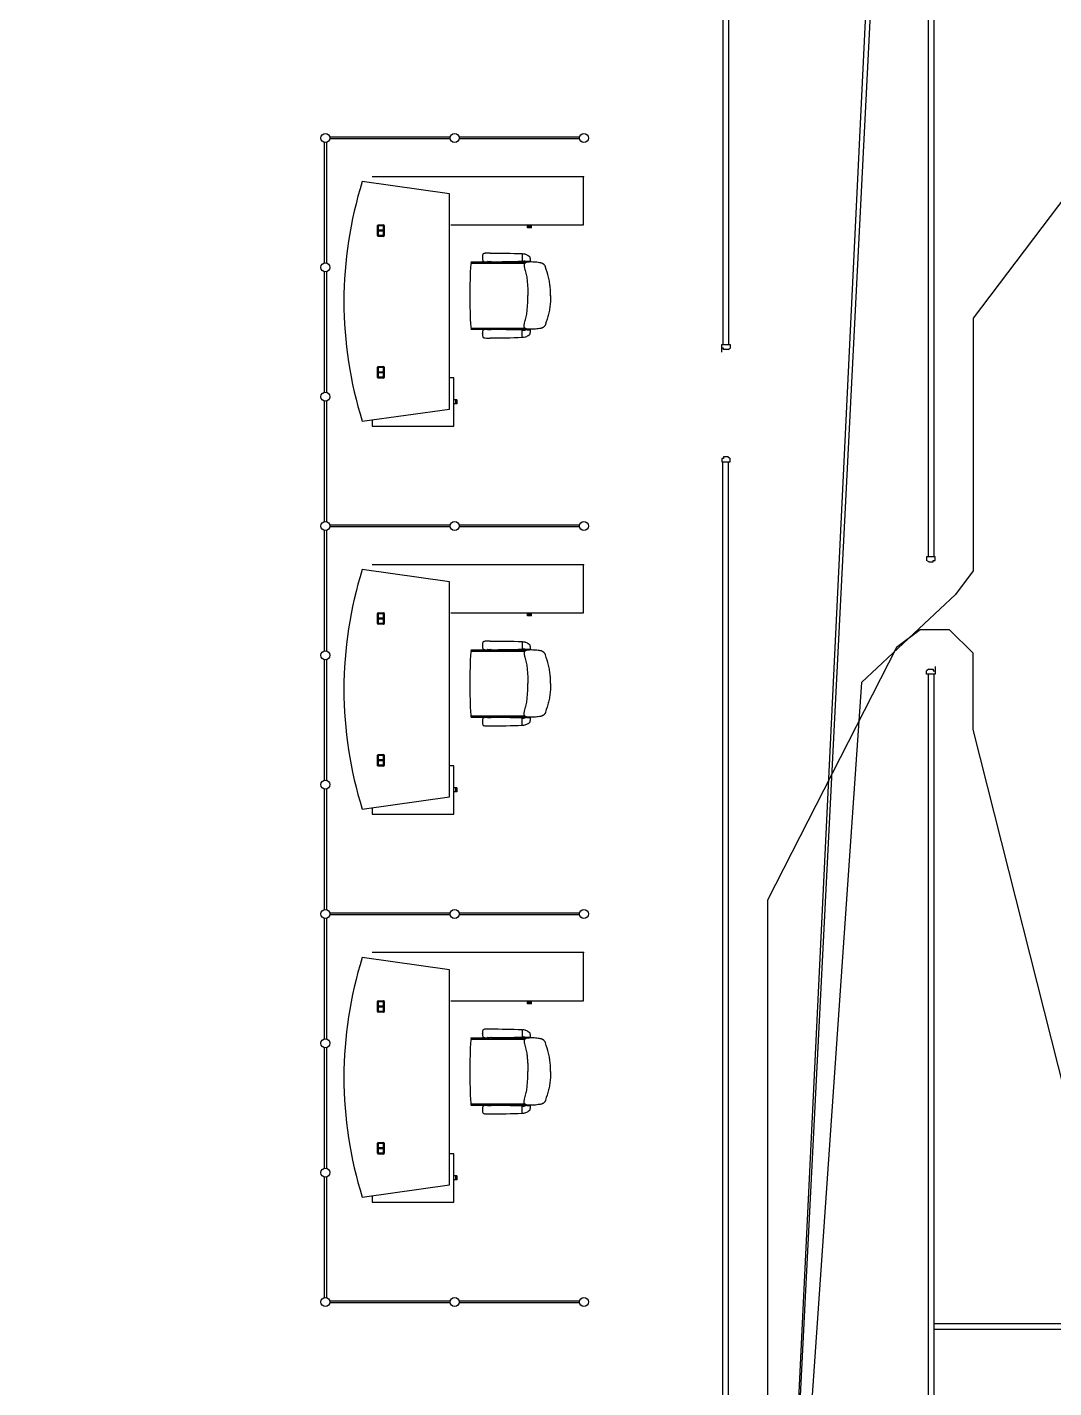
# Model space of a CAD drawing. Header units: millimetres. Extents: x 391350 to 515311, y -283575 to -199845.
# Drawn here: x 490264 to 499002, y -271998 to -260425 of the extents above; entities that cross this region are included whole.
import ezdxf

# ---------------------------------------------------------------- set-up
doc = ezdxf.new("R2010")
doc.units = ezdxf.units.MM
doc.layers.add('Evac_Path_Fail', color=1, linetype='Continuous')

msp = doc.modelspace()

# ---------------------------------------------------------------- linework, layer by layer
at = {"color": 0}
for p, q in [((496234, -250551), (496234, -263123)), ((497934, -264929), (497934, -257998)), ((497984, -264929), (497984, -257998)), ((496184, -259823), (496184, -263123)), ((492793, -262430), (492793, -261405)), ((492810, -261405), (492810, -262430)), ((492839, -261359), (493864, -261359)), ((493864, -261376), (492839, -261376)), ((493939, -261359), (494964, -261359)), ((494964, -261376), (493939, -261376)), ((493859, -261843), (493116, -261738)), ((494999, -261697), (493199, -261697)), ((494999, -262107), (494999, -261697)), ((493859, -263673), (493859, -261843)), ((493245, -262198), (493245, -262112)), ((493251, -262106), (493297, -262106)), ((493251, -262114), (493251, -262196)), ((493252, -262114), (493252, -262154)), ((493253, -262112), (493295, -262112)), ((493295, -262112), (493253, -262112)), ((493297, -262196), (493297, -262114)), ((493297, -262114), (493297, -262154)), ((493303, -262112), (493303, -262198)), ((493869, -262107), (494999, -262107)), ((494523, -262120), (494523, -262107)), ((494557, -262120), (494523, -262120)), ((494523, -262132), (494523, -262120)), ((494556, -262132), (494556, -262120)), ((494557, -262120), (494557, -262107)), ((493297, -262204), (493251, -262204)), ((493297, -262152), (493252, -262152)), ((493297, -262154), (493252, -262154)), ((493252, -262155), (493297, -262155)), ((493252, -262196), (493252, -262155)), ((493252, -262157), (493297, -262157)), ((493295, -262197), (493253, -262197)), ((493253, -262198), (493295, -262198)), ((493297, -262155), (493297, -262196)), ((494556, -262132), (494523, -262132)), ((494478, -262354, 0), (494478, -262415, 0)), ((494478, -262354, 0), (494481, -262354, 0)), ((494041, -262425), (494044, -262433)), ((494043, -262422), (494177, -262422)), ((494046, -262432), (494500, -262432)), ((494138, -262384, 0), (494138, -262383, 0)), ((494138, -262384, 0), (494138, -262385, 0)), ((494181, -262421), (494181, -262421)), ((494184, -262419), (494210, -262419)), ((494214, -262421), (494214, -262421)), ((494217, -262422), (494508, -262422)), ((494478, -262414, 0), (494492, -262414, 0)), ((494547, -262418, 0), (494508, -262418, 0)), ((494513, -262418, 0), (494518, -262421, 0)), ((494518, -262418, 0), (494538, -262418, 0)), ((494518, -262421, 0), (494521, -262421, 0)), ((494522, -262418, 0), (494521, -262418, 0)), ((494521, -262421, 0), (494535, -262421, 0)), ((494534, -262418, 0), (494522, -262418, 0)), ((494534, -262418, 0), (494536, -262418, 0)), ((494535, -262421, 0), (494538, -262421, 0)), ((494543, -262418, 0), (494538, -262421, 0)), ((492793, -263530), (492793, -262505)), ((492810, -262505), (492810, -263530)), ((494718, -262708), (494718, -262709)), ((494718, -262709), (494718, -262708)), ((494041, -262992), (494044, -262984)), ((494043, -262994), (494177, -262994)), ((494046, -262984), (494500, -262984)), ((494138, -263032, 0), (494138, -263031, 0)), ((494138, -263032, 0), (494138, -263033, 0)), ((494181, -262996), (494181, -262996)), ((494184, -262997), (494210, -262997)), ((494214, -262996), (494214, -262996)), ((494217, -262994), (494508, -262994)), ((494478, -263063, 0), (494478, -263002, 0)), ((494478, -263002, 0), (494492, -263002, 0)), ((494547, -262998, 0), (494508, -262998, 0)), ((494513, -262998, 0), (494518, -262995, 0)), ((494518, -262995, 0), (494521, -262995, 0)), ((494518, -262998, 0), (494538, -262998, 0)), ((494521, -262995, 0), (494535, -262995, 0)), ((494522, -262998, 0), (494521, -262998, 0)), ((494534, -262998, 0), (494522, -262998, 0)), ((494534, -262998, 0), (494536, -262998, 0)), ((494535, -262995, 0), (494538, -262995, 0)), ((494543, -262998, 0), (494538, -262995, 0)), ((494478, -263062, 0), (494481, -263062, 0)), ((496175, -263123), (496248, -263123)), ((496175, -263189), (496175, -263123)), ((496191, -263154), (496175, -263154)), ((496191, -263167), (496191, -263154)), ((496229, -263167), (496191, -263167)), ((496229, -263167), (496248, -263154)), ((496248, -263123), (496248, -263154)), ((493245, -263404), (493245, -263318)), ((493251, -263312), (493297, -263312)), ((493251, -263320), (493251, -263402)), ((493252, -263320), (493252, -263360)), ((493297, -263358), (493252, -263358)), ((493297, -263360), (493252, -263360)), ((493252, -263361), (493297, -263361)), ((493252, -263402), (493252, -263361)), ((493252, -263363), (493297, -263363)), ((493253, -263318), (493295, -263318)), ((493295, -263318), (493253, -263318)), ((493295, -263403), (493253, -263403)), ((493253, -263404), (493295, -263404)), ((493297, -263320), (493297, -263360)), ((493297, -263402), (493297, -263320)), ((493297, -263361), (493297, -263402)), ((493303, -263318), (493303, -263404)), ((493297, -263410), (493251, -263410)), ((493896, -263408), (493859, -263408)), ((493896, -263819), (493896, -263408)), ((492793, -264630), (492793, -263605)), ((492810, -263605), (492810, -264630)), ((493909, -263596), (493896, -263596)), ((493909, -263630), (493896, -263630)), ((493909, -263596), (493909, -263630)), ((493921, -263596), (493909, -263596)), ((493921, -263630), (493909, -263630)), ((493921, -263596), (493921, -263630)), ((493116, -263777), (493859, -263673)), ((493199, -263765), (493199, -263819)), ((493199, -263819), (493896, -263819)), ((496191, -264093), (496175, -264093)), ((496175, -264093), (496175, -264123)), ((496229, -264079), (496191, -264079)), ((496191, -264079), (496191, -264093)), ((496229, -264079), (496248, -264093)), ((496248, -264123), (496248, -264093)), ((496175, -264123), (496248, -264123)), ((496184, -277360), (496184, -264123)), ((496234, -277360), (496234, -264123)), ((496234, -277445), (496234, -264123)), ((492839, -264659), (493864, -264659)), ((493864, -264676), (492839, -264676)), ((493939, -264659), (494964, -264659)), ((494964, -264676), (493939, -264676)), ((492793, -265730), (492793, -264705)), ((492810, -264705), (492810, -265730)), ((494999, -264997), (493199, -264997)), ((494999, -265407), (494999, -264997)), ((497992, -264929), (497919, -264929)), ((497919, -264929), (497919, -264960)), ((497938, -264973), (497919, -264960)), ((497938, -264973), (497976, -264973)), ((497976, -264973), (497976, -264960)), ((497976, -264960), (497992, -264960)), ((497992, -264960), (497992, -264929)), ((493859, -265143), (493116, -265038)), ((493859, -266973), (493859, -265143)), ((493245, -265498), (493245, -265412)), ((493251, -265406), (493297, -265406)), ((493251, -265414), (493251, -265496)), ((493252, -265414), (493252, -265454)), ((493297, -265452), (493252, -265452)), ((493297, -265454), (493252, -265454)), ((493252, -265455), (493297, -265455)), ((493252, -265496), (493252, -265455)), ((493252, -265457), (493297, -265457)), ((493253, -265412), (493295, -265412)), ((493295, -265412), (493253, -265412)), ((493297, -265496), (493297, -265414)), ((493297, -265414), (493297, -265454)), ((493297, -265455), (493297, -265496)), ((493303, -265412), (493303, -265498)), ((493869, -265407), (494999, -265407)), ((494523, -265420), (494523, -265407)), ((494557, -265420), (494523, -265420)), ((494523, -265432), (494523, -265420)), ((494556, -265432), (494523, -265432)), ((494556, -265432), (494556, -265420)), ((494557, -265420), (494557, -265407)), ((493297, -265504), (493251, -265504)), ((493295, -265497), (493253, -265497)), ((493253, -265498), (493295, -265498)), ((494138, -265684, 0), (494138, -265683, 0)), ((494138, -265684, 0), (494138, -265685, 0)), ((494478, -265654, 0), (494478, -265715, 0)), ((494478, -265654, 0), (494481, -265654, 0)), ((494478, -265714, 0), (494492, -265714, 0)), ((494547, -265718, 0), (494508, -265718, 0)), ((494513, -265718, 0), (494518, -265721, 0)), ((494518, -265718, 0), (494538, -265718, 0)), ((494522, -265718, 0), (494521, -265718, 0)), ((494534, -265718, 0), (494522, -265718, 0)), ((494534, -265718, 0), (494536, -265718, 0)), ((494543, -265718, 0), (494538, -265721, 0)), ((492793, -266830), (492793, -265805)), ((492810, -265805), (492810, -266830)), ((494041, -265725), (494044, -265733)), ((494043, -265722), (494177, -265722)), ((494046, -265732), (494500, -265732)), ((494181, -265721), (494181, -265721)), ((494184, -265719), (494210, -265719)), ((494214, -265721), (494214, -265721)), ((494217, -265722), (494508, -265722)), ((494518, -265721, 0), (494521, -265721, 0)), ((494521, -265721, 0), (494535, -265721, 0)), ((494535, -265721, 0), (494538, -265721, 0)), ((497938, -265886), (497919, -265899)), ((497919, -265929), (497919, -265899)), ((497992, -265929), (497919, -265929)), ((497934, -272999), (497934, -265929)), ((497938, -265886), (497976, -265886)), ((497976, -265886), (497976, -265899)), ((497976, -265899), (497992, -265899)), ((497984, -272999), (497984, -265929)), ((497992, -265864), (497992, -265929)), ((494718, -266008), (494718, -266009)), ((494718, -266009), (494718, -266008)), ((494041, -266292), (494044, -266284)), ((494043, -266294), (494177, -266294)), ((494046, -266284), (494500, -266284)), ((494181, -266296), (494181, -266296)), ((494184, -266297), (494210, -266297)), ((494214, -266296), (494214, -266296)), ((494217, -266294), (494508, -266294)), ((494513, -266298, 0), (494518, -266295, 0)), ((494518, -266295, 0), (494521, -266295, 0)), ((494521, -266295, 0), (494535, -266295, 0)), ((494535, -266295, 0), (494538, -266295, 0)), ((494543, -266298, 0), (494538, -266295, 0)), ((494138, -266332, 0), (494138, -266331, 0)), ((494138, -266332, 0), (494138, -266333, 0)), ((494478, -266363, 0), (494478, -266302, 0)), ((494478, -266302, 0), (494492, -266302, 0)), ((494478, -266362, 0), (494481, -266362, 0)), ((494547, -266298, 0), (494508, -266298, 0)), ((494518, -266298, 0), (494538, -266298, 0)), ((494522, -266298, 0), (494521, -266298, 0)), ((494534, -266298, 0), (494522, -266298, 0)), ((494534, -266298, 0), (494536, -266298, 0)), ((493245, -266704), (493245, -266618)), ((493251, -266612), (493297, -266612)), ((493251, -266620), (493251, -266702)), ((493252, -266620), (493252, -266660)), ((493253, -266618), (493295, -266618)), ((493295, -266618), (493253, -266618)), ((493297, -266620), (493297, -266660)), ((493297, -266702), (493297, -266620)), ((493303, -266618), (493303, -266704)), ((493297, -266710), (493251, -266710)), ((493297, -266658), (493252, -266658)), ((493297, -266660), (493252, -266660)), ((493252, -266661), (493297, -266661)), ((493252, -266702), (493252, -266661)), ((493252, -266663), (493297, -266663)), ((493295, -266703), (493253, -266703)), ((493253, -266704), (493295, -266704)), ((493297, -266661), (493297, -266702)), ((493896, -266708), (493859, -266708)), ((493896, -267119), (493896, -266708)), ((492793, -267930), (492793, -266905)), ((492810, -266905), (492810, -267930)), ((493116, -267077), (493859, -266973)), ((493909, -266896), (493896, -266896)), ((493909, -266930), (493896, -266930)), ((493909, -266896), (493909, -266930)), ((493921, -266896), (493909, -266896)), ((493921, -266930), (493909, -266930)), ((493921, -266896), (493921, -266930)), ((493199, -267065), (493199, -267119)), ((493199, -267119), (493896, -267119)), ((492793, -269030), (492793, -268005)), ((492810, -268005), (492810, -269030)), ((492839, -267959), (493864, -267959)), ((493864, -267976), (492839, -267976)), ((493939, -267959), (494964, -267959)), ((494964, -267976), (493939, -267976)), ((493859, -268443), (493116, -268338)), ((494999, -268297), (493199, -268297)), ((494999, -268707), (494999, -268297)), ((493859, -270273), (493859, -268443)), ((493245, -268798), (493245, -268712)), ((493251, -268706), (493297, -268706)), ((493251, -268714), (493251, -268796)), ((493252, -268714), (493252, -268754)), ((493253, -268712), (493295, -268712)), ((493295, -268712), (493253, -268712)), ((493297, -268796), (493297, -268714)), ((493297, -268714), (493297, -268754)), ((493303, -268712), (493303, -268798)), ((493869, -268707), (494999, -268707)), ((494523, -268720), (494523, -268707)), ((494557, -268720), (494523, -268720)), ((494523, -268732), (494523, -268720)), ((494556, -268732), (494556, -268720)), ((494557, -268720), (494557, -268707)), ((493297, -268804), (493251, -268804)), ((493297, -268752), (493252, -268752)), ((493297, -268754), (493252, -268754)), ((493252, -268755), (493297, -268755)), ((493252, -268796), (493252, -268755)), ((493252, -268757), (493297, -268757)), ((493295, -268797), (493253, -268797)), ((493253, -268798), (493295, -268798)), ((493297, -268755), (493297, -268796)), ((494556, -268732), (494523, -268732)), ((494478, -268954, 0), (494478, -269015, 0)), ((494478, -268954, 0), (494481, -268954, 0)), ((494041, -269025), (494044, -269033)), ((494043, -269022), (494177, -269022)), ((494046, -269032), (494500, -269032)), ((494138, -268984, 0), (494138, -268983, 0)), ((494138, -268984, 0), (494138, -268985, 0)), ((494181, -269021), (494181, -269021)), ((494184, -269019), (494210, -269019)), ((494214, -269021), (494214, -269021)), ((494217, -269022), (494508, -269022)), ((494478, -269014, 0), (494492, -269014, 0)), ((494547, -269018, 0), (494508, -269018, 0)), ((494513, -269018, 0), (494518, -269021, 0)), ((494518, -269018, 0), (494538, -269018, 0)), ((494518, -269021, 0), (494521, -269021, 0)), ((494522, -269018, 0), (494521, -269018, 0)), ((494521, -269021, 0), (494535, -269021, 0)), ((494534, -269018, 0), (494522, -269018, 0)), ((494534, -269018, 0), (494536, -269018, 0)), ((494535, -269021, 0), (494538, -269021, 0)), ((494543, -269018, 0), (494538, -269021, 0)), ((492793, -270130), (492793, -269105)), ((492810, -269105), (492810, -270130)), ((494718, -269308), (494718, -269309)), ((494718, -269309), (494718, -269308)), ((494041, -269592), (494044, -269584)), ((494043, -269594), (494177, -269594)), ((494046, -269584), (494500, -269584)), ((494138, -269632, 0), (494138, -269631, 0)), ((494138, -269632, 0), (494138, -269633, 0)), ((494181, -269596), (494181, -269596)), ((494184, -269597), (494210, -269597)), ((494214, -269596), (494214, -269596)), ((494217, -269594), (494508, -269594)), ((494478, -269663, 0), (494478, -269602, 0)), ((494478, -269602, 0), (494492, -269602, 0)), ((494547, -269598, 0), (494508, -269598, 0)), ((494513, -269598, 0), (494518, -269595, 0)), ((494518, -269595, 0), (494521, -269595, 0)), ((494518, -269598, 0), (494538, -269598, 0)), ((494521, -269595, 0), (494535, -269595, 0)), ((494522, -269598, 0), (494521, -269598, 0)), ((494534, -269598, 0), (494522, -269598, 0)), ((494534, -269598, 0), (494536, -269598, 0)), ((494535, -269595, 0), (494538, -269595, 0)), ((494543, -269598, 0), (494538, -269595, 0)), ((494478, -269662, 0), (494481, -269662, 0)), ((493245, -270004), (493245, -269918)), ((493251, -269912), (493297, -269912)), ((493251, -269920), (493251, -270002)), ((493252, -269920), (493252, -269960)), ((493297, -269958), (493252, -269958)), ((493297, -269960), (493252, -269960)), ((493252, -269961), (493297, -269961)), ((493252, -270002), (493252, -269961)), ((493252, -269963), (493297, -269963)), ((493253, -269918), (493295, -269918)), ((493295, -269918), (493253, -269918)), ((493297, -269920), (493297, -269960)), ((493297, -270002), (493297, -269920)), ((493297, -269961), (493297, -270002)), ((493303, -269918), (493303, -270004)), ((493297, -270010), (493251, -270010)), ((493295, -270003), (493253, -270003)), ((493253, -270004), (493295, -270004)), ((493896, -270008), (493859, -270008)), ((493896, -270419), (493896, -270008)), ((492793, -271230), (492793, -270205)), ((492810, -270205), (492810, -271230)), ((493909, -270196), (493896, -270196)), ((493909, -270230), (493896, -270230)), ((493909, -270196), (493909, -270230)), ((493921, -270196), (493909, -270196)), ((493921, -270230), (493909, -270230)), ((493921, -270196), (493921, -270230)), ((493116, -270377), (493859, -270273)), ((493199, -270365), (493199, -270419)), ((493199, -270419), (493896, -270419)), ((492839, -271259), (493864, -271259)), ((493939, -271259), (494964, -271259)), ((493864, -271276), (492839, -271276)), ((494964, -271276), (493939, -271276)), ((497984, -271451), (510459, -271451)), ((497984, -271501), (510459, -271501))]:
    msp.add_line(p, q, dxfattribs=at)
at = {"color": 0, "extrusion": (0, 0, -1), "flags": 128}
for points in [[(-494718, -262708), (-494718, -262697), (-494718, -262686), (-494718, -262675), (-494717, -262663), (-494717, -262652), (-494716, -262641), (-494714, -262629), (-494713, -262618), (-494712, -262607), (-494710, -262596), (-494708, -262585), (-494705, -262574), (-494703, -262563), (-494700, -262552), (-494698, -262541), (-494695, -262530), (-494688, -262509), (-494682, -262487), (-494676, -262465), (-494675, -262462), (-494674, -262460), (-494673, -262457), (-494671, -262455), (-494670, -262452), (-494668, -262450), (-494667, -262448), (-494665, -262446), (-494663, -262444), (-494661, -262442), (-494658, -262440), (-494656, -262438), (-494653, -262437), (-494651, -262436), (-494648, -262434), (-494646, -262433), (-494643, -262432), (-494641, -262431), (-494638, -262431), (-494635, -262430), (-494630, -262429), (-494624, -262428), (-494613, -262426), (-494601, -262425), (-494590, -262424), (-494579, -262423), (-494568, -262423), (-494557, -262422), (-494546, -262422), (-494540, -262422), (-494534, -262422), (-494528, -262423), (-494522, -262423), (-494519, -262423), (-494517, -262424), (-494514, -262425), (-494511, -262426), (-494509, -262427), (-494506, -262428), (-494504, -262429), (-494502, -262431), (-494500, -262433), (-494499, -262434), (-494498, -262435), (-494497, -262437), (-494496, -262438), (-494495, -262440), (-494495, -262443), (-494494, -262446), (-494494, -262449), (-494493, -262452), (-494494, -262455), (-494494, -262457), (-494494, -262460), (-494495, -262463), (-494496, -262469), (-494497, -262474), (-494500, -262485), (-494503, -262496), (-494506, -262507), (-494509, -262518), (-494511, -262529), (-494513, -262540), (-494515, -262551), (-494516, -262562), (-494518, -262573), (-494519, -262585), (-494520, -262596), (-494521, -262607), (-494522, -262618), (-494523, -262630), (-494524, -262641), (-494524, -262652), (-494525, -262663), (-494525, -262686), (-494525, -262708)], [(-494718, -266008), (-494718, -265997), (-494718, -265986), (-494718, -265975), (-494717, -265963), (-494717, -265952), (-494716, -265941), (-494714, -265929), (-494713, -265918), (-494712, -265907), (-494710, -265896), (-494708, -265885), (-494705, -265874), (-494703, -265863), (-494700, -265852), (-494698, -265841), (-494695, -265830), (-494688, -265809), (-494682, -265787), (-494676, -265765), (-494675, -265762), (-494674, -265760), (-494673, -265757), (-494671, -265755), (-494670, -265752), (-494668, -265750), (-494667, -265748), (-494665, -265746), (-494663, -265744), (-494661, -265742), (-494658, -265740), (-494656, -265738), (-494653, -265737), (-494651, -265736), (-494648, -265734), (-494646, -265733), (-494643, -265732), (-494641, -265731), (-494638, -265731), (-494635, -265730), (-494630, -265729), (-494624, -265728), (-494613, -265726), (-494601, -265725), (-494590, -265724), (-494579, -265723), (-494568, -265723), (-494557, -265722), (-494546, -265722), (-494540, -265722), (-494534, -265722), (-494528, -265723), (-494522, -265723), (-494519, -265723), (-494517, -265724), (-494514, -265725), (-494511, -265726), (-494509, -265727), (-494506, -265728), (-494504, -265729), (-494502, -265731), (-494500, -265733), (-494499, -265734), (-494498, -265735), (-494497, -265737), (-494496, -265738), (-494495, -265740), (-494495, -265743), (-494494, -265746), (-494494, -265749), (-494493, -265752), (-494494, -265755), (-494494, -265757), (-494494, -265760), (-494495, -265763), (-494496, -265769), (-494497, -265774), (-494500, -265785), (-494503, -265796), (-494506, -265807), (-494509, -265818), (-494511, -265829), (-494513, -265840), (-494515, -265851), (-494516, -265862), (-494518, -265873), (-494519, -265885), (-494520, -265896), (-494521, -265907), (-494522, -265918), (-494523, -265930), (-494524, -265941), (-494524, -265952), (-494525, -265963), (-494525, -265986), (-494525, -266008)], [(-494718, -269308), (-494718, -269297), (-494718, -269286), (-494718, -269275), (-494717, -269263), (-494717, -269252), (-494716, -269241), (-494714, -269229), (-494713, -269218), (-494712, -269207), (-494710, -269196), (-494708, -269185), (-494705, -269174), (-494703, -269163), (-494700, -269152), (-494698, -269141), (-494695, -269130), (-494688, -269109), (-494682, -269087), (-494676, -269065), (-494675, -269062), (-494674, -269060), (-494673, -269057), (-494671, -269055), (-494670, -269052), (-494668, -269050), (-494667, -269048), (-494665, -269046), (-494663, -269044), (-494661, -269042), (-494658, -269040), (-494656, -269038), (-494653, -269037), (-494651, -269036), (-494648, -269034), (-494646, -269033), (-494643, -269032), (-494641, -269031), (-494638, -269031), (-494635, -269030), (-494630, -269029), (-494624, -269028), (-494613, -269026), (-494601, -269025), (-494590, -269024), (-494579, -269023), (-494568, -269023), (-494557, -269022), (-494546, -269022), (-494540, -269022), (-494534, -269022), (-494528, -269023), (-494522, -269023), (-494519, -269023), (-494517, -269024), (-494514, -269025), (-494511, -269026), (-494509, -269027), (-494506, -269028), (-494504, -269029), (-494502, -269031), (-494500, -269033), (-494499, -269034), (-494498, -269035), (-494497, -269037), (-494496, -269038), (-494495, -269040), (-494495, -269043), (-494494, -269046), (-494494, -269049), (-494493, -269052), (-494494, -269055), (-494494, -269057), (-494494, -269060), (-494495, -269063), (-494496, -269069), (-494497, -269074), (-494500, -269085), (-494503, -269096), (-494506, -269107), (-494509, -269118), (-494511, -269129), (-494513, -269140), (-494515, -269151), (-494516, -269162), (-494518, -269173), (-494519, -269185), (-494520, -269196), (-494521, -269207), (-494522, -269218), (-494523, -269230), (-494524, -269241), (-494524, -269252), (-494525, -269263), (-494525, -269286), (-494525, -269308)]]:
    msp.add_lwpolyline(points, dxfattribs=at)
at = {"color": 0, "flags": 128}
for points in [[(494718, -262708), (494718, -262720), (494718, -262731), (494718, -262742), (494717, -262754), (494717, -262765), (494716, -262776), (494714, -262787), (494713, -262799), (494712, -262810), (494710, -262821), (494708, -262832), (494705, -262843), (494703, -262854), (494700, -262865), (494698, -262876), (494695, -262887), (494688, -262908), (494682, -262930), (494676, -262952), (494675, -262955), (494674, -262957), (494673, -262960), (494671, -262962), (494670, -262965), (494668, -262967), (494667, -262969), (494665, -262971), (494663, -262973), (494661, -262975), (494658, -262977), (494656, -262979), (494653, -262980), (494651, -262981), (494648, -262983), (494646, -262984), (494643, -262985), (494641, -262986), (494638, -262986), (494635, -262987), (494630, -262988), (494624, -262989), (494613, -262990), (494601, -262992), (494590, -262993), (494579, -262994), (494568, -262994), (494557, -262995), (494546, -262995), (494540, -262995), (494534, -262995), (494528, -262994), (494522, -262994), (494519, -262993), (494517, -262993), (494514, -262992), (494511, -262991), (494509, -262990), (494506, -262989), (494504, -262988), (494502, -262986), (494500, -262984), (494499, -262983), (494498, -262982), (494497, -262980), (494496, -262979), (494495, -262977), (494495, -262974), (494494, -262971), (494494, -262968), (494493, -262965), (494494, -262962), (494494, -262959), (494494, -262957), (494495, -262954), (494496, -262948), (494497, -262943), (494500, -262932), (494503, -262921), (494506, -262910), (494509, -262899), (494511, -262888), (494513, -262877), (494515, -262866), (494516, -262855), (494518, -262844), (494519, -262832), (494520, -262821), (494521, -262810), (494522, -262799), (494523, -262787), (494524, -262776), (494524, -262765), (494525, -262754), (494525, -262731), (494525, -262708)], [(494718, -266008), (494718, -266020), (494718, -266031), (494718, -266042), (494717, -266054), (494717, -266065), (494716, -266076), (494714, -266087), (494713, -266099), (494712, -266110), (494710, -266121), (494708, -266132), (494705, -266143), (494703, -266154), (494700, -266165), (494698, -266176), (494695, -266187), (494688, -266208), (494682, -266230), (494676, -266252), (494675, -266255), (494674, -266257), (494673, -266260), (494671, -266262), (494670, -266265), (494668, -266267), (494667, -266269), (494665, -266271), (494663, -266273), (494661, -266275), (494658, -266277), (494656, -266279), (494653, -266280), (494651, -266281), (494648, -266283), (494646, -266284), (494643, -266285), (494641, -266286), (494638, -266286), (494635, -266287), (494630, -266288), (494624, -266289), (494613, -266290), (494601, -266292), (494590, -266293), (494579, -266294), (494568, -266294), (494557, -266295), (494546, -266295), (494540, -266295), (494534, -266295), (494528, -266294), (494522, -266294), (494519, -266293), (494517, -266293), (494514, -266292), (494511, -266291), (494509, -266290), (494506, -266289), (494504, -266288), (494502, -266286), (494500, -266284), (494499, -266283), (494498, -266282), (494497, -266280), (494496, -266279), (494495, -266277), (494495, -266274), (494494, -266271), (494494, -266268), (494493, -266265), (494494, -266262), (494494, -266259), (494494, -266257), (494495, -266254), (494496, -266248), (494497, -266243), (494500, -266232), (494503, -266221), (494506, -266210), (494509, -266199), (494511, -266188), (494513, -266177), (494515, -266166), (494516, -266155), (494518, -266144), (494519, -266132), (494520, -266121), (494521, -266110), (494522, -266099), (494523, -266087), (494524, -266076), (494524, -266065), (494525, -266054), (494525, -266031), (494525, -266008)], [(494718, -269308), (494718, -269320), (494718, -269331), (494718, -269342), (494717, -269354), (494717, -269365), (494716, -269376), (494714, -269387), (494713, -269399), (494712, -269410), (494710, -269421), (494708, -269432), (494705, -269443), (494703, -269454), (494700, -269465), (494698, -269476), (494695, -269487), (494688, -269508), (494682, -269530), (494676, -269552), (494675, -269555), (494674, -269557), (494673, -269560), (494671, -269562), (494670, -269565), (494668, -269567), (494667, -269569), (494665, -269571), (494663, -269573), (494661, -269575), (494658, -269577), (494656, -269579), (494653, -269580), (494651, -269581), (494648, -269583), (494646, -269584), (494643, -269585), (494641, -269586), (494638, -269586), (494635, -269587), (494630, -269588), (494624, -269589), (494613, -269590), (494601, -269592), (494590, -269593), (494579, -269594), (494568, -269594), (494557, -269595), (494546, -269595), (494540, -269595), (494534, -269595), (494528, -269594), (494522, -269594), (494519, -269593), (494517, -269593), (494514, -269592), (494511, -269591), (494509, -269590), (494506, -269589), (494504, -269588), (494502, -269586), (494500, -269584), (494499, -269583), (494498, -269582), (494497, -269580), (494496, -269579), (494495, -269577), (494495, -269574), (494494, -269571), (494494, -269568), (494493, -269565), (494494, -269562), (494494, -269559), (494494, -269557), (494495, -269554), (494496, -269548), (494497, -269543), (494500, -269532), (494503, -269521), (494506, -269510), (494509, -269499), (494511, -269488), (494513, -269477), (494515, -269466), (494516, -269455), (494518, -269444), (494519, -269432), (494520, -269421), (494521, -269410), (494522, -269399), (494523, -269387), (494524, -269376), (494524, -269365), (494525, -269354), (494525, -269331), (494525, -269308)]]:
    msp.add_lwpolyline(points, dxfattribs=at)
at = {"color": 0}
for centre in [(492802, -261368), (493902, -261368), (495002, -261368), (492802, -262468), (492802, -263568), (492802, -264668), (493902, -264668), (495002, -264668), (492802, -265768), (492802, -266868), (492802, -267968), (493902, -267968), (495002, -267968), (492802, -269068), (492802, -270168), (492802, -271268), (493902, -271268), (495002, -271268)]:
    msp.add_circle(centre, 38, dxfattribs=at)
for centre, radius, start, end in [((496349, -262758), 3390, 162.5003, 197.4997), ((493251, -262112), 6, 90, 180), ((493253, -262114), 2, 90, 180), ((493253, -262114), 1.5, 90, 180), ((493295, -262114), 2, 0, 90), ((493295, -262114), 1.5, 0, 90), ((493297, -262112), 6, 0, 90), ((493251, -262198), 6, 180, 270), ((493253, -262196), 2, 180, 270), ((493253, -262196), 1.5, 180, 270), ((493295, -262196), 2, 270, 0), ((493295, -262196), 1.5, 270, 0), ((493297, -262198), 6, 270, 0), ((494162, -262368, 0), 22.5, 148.7282, 172.0131), ((494154, -262364, 0), 13.7, 109.4299, 148.4709), ((494163, -262386, 0), 37.4, 90.2124, 110.2593), ((494188, -263610, 0), 1262, 89.2836, 91.1715), ((494217, -269249, 0), 6900, 87.8375, 90.1073), ((494477, -262354, 0), 0.8, 0, 87.8375), ((494481, -262424, 0), 70, 73.8763, 90), ((494473, -262453, 0), 100, 56.194, 73.8763), ((499037, -262708), 5006, 176.9154, 180), ((494046, -262439), 7, 90, 176.9154), ((494043, -262424), 2, 90, 205.8508), ((494375, -262386, 0), 237, 177.0251, 179.4324), ((494375, -262383, 0), 237, 180.5676, 182.9749), ((494199, -262376, 0), 59.9, 169.4704, 177.393), ((494199, -262393, 0), 59.9, 182.607, 190.5296), ((494162, -262400, 0), 22.5, 187.9869, 211.2718), ((494154, -262405, 0), 13.7, 211.5291, 250.5701), ((494163, -262383, 0), 37.4, 249.7407, 269.7876), ((494188, -261159, 0), 1262, 268.8285, 270.7164), ((494177, -262417), 5, 270, 315), ((494184, -262424), 5, 90, 135), ((494217, -255520, 0), 6900, 269.8927, 272.1625), ((494210, -262424), 5, 45, 90), ((494217, -262417), 5, 225, 270), ((494477, -262415, 0), 0.8, 272.1625, 0), ((494492, -262449, 0), 35, 62.3396, 90), ((494508, -262438), 16, 62.0906, 90), ((494445, -262495, 0), 150, 48.8841, 56.194), ((494249, -262436, 0), 300, 3.7447, 10.4377), ((494249, -262436, 0), 300, 10.4377, 10.471), ((494543, -262382, 0), 0.5, 10.4377, 48.8841), ((494445, -262495, 0), 150, 48.8175, 48.8841), ((494547, -262417, 0), 1.5, 270, 3.7447), ((499037, -262708), 5006, 180, 183.0846), ((494046, -262977), 7, 183.0846, 270), ((494043, -262992), 2, 154.1492, 270), ((494375, -263034, 0), 237, 177.0251, 179.4324), ((494375, -263031, 0), 237, 180.5676, 182.9749), ((494199, -263024, 0), 59.9, 169.4704, 177.393), ((494199, -263041, 0), 59.9, 182.607, 190.5296), ((494162, -263016, 0), 22.5, 148.7282, 172.0131), ((494162, -263048, 0), 22.5, 187.9869, 211.2718), ((494154, -263012, 0), 13.7, 109.4299, 148.4709), ((494163, -263034, 0), 37.4, 90.2124, 110.2593), ((494188, -264258, 0), 1262, 89.2836, 91.1715), ((494177, -262999), 5, 45, 90), ((494184, -262992), 5, 225, 270), ((494217, -269897, 0), 6900, 87.8375, 90.1073), ((494210, -262992), 5, 270, 315), ((494217, -262999), 5, 90, 135), ((494477, -263002, 0), 0.8, 0, 87.8375), ((494492, -262967, 0), 35, 270, 297.6604), ((494473, -262964, 0), 100, 286.1237, 303.806), ((494508, -262978), 16, 270, 297.9094), ((494445, -262922, 0), 150, 303.806, 311.1159), ((494249, -262980, 0), 300, 349.5623, 356.2553), ((494445, -262922, 0), 150, 311.1159, 311.1825), ((494543, -263035, 0), 0.5, 311.1159, 349.5623), ((494249, -262980, 0), 300, 349.529, 349.5623), ((494547, -263000, 0), 1.5, 356.2553, 90), ((494154, -263053, 0), 13.7, 211.5291, 250.5701), ((494163, -263031, 0), 37.4, 249.7407, 269.7876), ((494188, -261807, 0), 1262, 268.8285, 270.7164), ((494217, -256168, 0), 6900, 269.8927, 272.1625), ((494477, -263063, 0), 0.8, 272.1625, 0), ((494481, -262992, 0), 70, 270, 286.1237), ((493251, -263318), 6, 90, 180), ((493251, -263404), 6, 180, 270), ((493253, -263320), 2, 90, 180), ((493253, -263402), 2, 180, 270), ((493253, -263320), 1.5, 90, 180), ((493253, -263402), 1.5, 180, 270), ((493295, -263320), 2, 0, 90), ((493295, -263320), 1.5, 0, 90), ((493295, -263402), 1.5, 270, 0), ((493295, -263402), 2, 270, 0), ((493297, -263318), 6, 0, 90), ((493297, -263404), 6, 270, 0), ((496349, -266058), 3390, 162.5003, 197.4997), ((493251, -265412), 6, 90, 180), ((493253, -265414), 2, 90, 180), ((493253, -265414), 1.5, 90, 180), ((493295, -265414), 2, 0, 90), ((493295, -265414), 1.5, 0, 90), ((493297, -265412), 6, 0, 90), ((493251, -265498), 6, 180, 270), ((493253, -265496), 2, 180, 270), ((493253, -265496), 1.5, 180, 270), ((493295, -265496), 2, 270, 0), ((493295, -265496), 1.5, 270, 0), ((493297, -265498), 6, 270, 0), ((494375, -265686, 0), 237, 177.0251, 179.4324), ((494375, -265683, 0), 237, 180.5676, 182.9749), ((494199, -265676, 0), 59.9, 169.4704, 177.393), ((494199, -265693, 0), 59.9, 182.607, 190.5296), ((494162, -265668, 0), 22.5, 148.7282, 172.0131), ((494162, -265700, 0), 22.5, 187.9869, 211.2718), ((494154, -265664, 0), 13.7, 109.4299, 148.4709), ((494154, -265705, 0), 13.7, 211.5291, 250.5701), ((494163, -265686, 0), 37.4, 90.2124, 110.2593), ((494163, -265683, 0), 37.4, 249.7407, 269.7876), ((494188, -266910, 0), 1262, 89.2836, 91.1715), ((494217, -272549, 0), 6900, 87.8375, 90.1073), ((494217, -258820, 0), 6900, 269.8927, 272.1625), ((494477, -265654, 0), 0.8, 0, 87.8375), ((494477, -265715, 0), 0.8, 272.1625, 0), ((494481, -265724, 0), 70, 73.8763, 90), ((494492, -265749, 0), 35, 62.3396, 90), ((494473, -265753, 0), 100, 56.194, 73.8763), ((494445, -265795, 0), 150, 48.8841, 56.194), ((494249, -265736, 0), 300, 3.7447, 10.4377), ((494249, -265736, 0), 300, 10.4377, 10.471), ((494543, -265682, 0), 0.5, 10.4377, 48.8841), ((494445, -265795, 0), 150, 48.8175, 48.8841), ((494547, -265717, 0), 1.5, 270, 3.7447), ((499037, -266008), 5006, 176.9154, 180), ((494046, -265739), 7, 90, 176.9154), ((494043, -265724), 2, 90, 205.8508), ((494188, -264459, 0), 1262, 268.8285, 270.7164), ((494177, -265717), 5, 270, 315), ((494184, -265724), 5, 90, 135), ((494210, -265724), 5, 45, 90), ((494217, -265717), 5, 225, 270), ((494508, -265738), 16, 62.0906, 90), ((499037, -266008), 5006, 180, 183.0846), ((494046, -266277), 7, 183.0846, 270), ((494043, -266292), 2, 154.1492, 270), ((494163, -266334, 0), 37.4, 90.2124, 110.2593), ((494188, -267558, 0), 1262, 89.2836, 91.1715), ((494177, -266299), 5, 45, 90), ((494184, -266292), 5, 225, 270), ((494217, -273197, 0), 6900, 87.8375, 90.1073), ((494210, -266292), 5, 270, 315), ((494217, -266299), 5, 90, 135), ((494508, -266278), 16, 270, 297.9094), ((494375, -266334, 0), 237, 177.0251, 179.4324), ((494375, -266331, 0), 237, 180.5676, 182.9749), ((494199, -266324, 0), 59.9, 169.4704, 177.393), ((494199, -266341, 0), 59.9, 182.607, 190.5296), ((494162, -266316, 0), 22.5, 148.7282, 172.0131), ((494162, -266348, 0), 22.5, 187.9869, 211.2718), ((494154, -266312, 0), 13.7, 109.4299, 148.4709), ((494154, -266353, 0), 13.7, 211.5291, 250.5701), ((494163, -266331, 0), 37.4, 249.7407, 269.7876), ((494188, -265107, 0), 1262, 268.8285, 270.7164), ((494217, -259468, 0), 6900, 269.8927, 272.1625), ((494477, -266302, 0), 0.8, 0, 87.8375), ((494477, -266363, 0), 0.8, 272.1625, 0), ((494481, -266292, 0), 70, 270, 286.1237), ((494492, -266267, 0), 35, 270, 297.6604), ((494473, -266264, 0), 100, 286.1237, 303.806), ((494445, -266222, 0), 150, 303.806, 311.1159), ((494249, -266280, 0), 300, 349.5623, 356.2553), ((494445, -266222, 0), 150, 311.1159, 311.1825), ((494543, -266335, 0), 0.5, 311.1159, 349.5623), ((494249, -266280, 0), 300, 349.529, 349.5623), ((494547, -266300, 0), 1.5, 356.2553, 90), ((493251, -266618), 6, 90, 180), ((493253, -266620), 2, 90, 180), ((493253, -266620), 1.5, 90, 180), ((493295, -266620), 2, 0, 90), ((493295, -266620), 1.5, 0, 90), ((493297, -266618), 6, 0, 90), ((493251, -266704), 6, 180, 270), ((493253, -266702), 2, 180, 270), ((493253, -266702), 1.5, 180, 270), ((493295, -266702), 1.5, 270, 0), ((493295, -266702), 2, 270, 0), ((493297, -266704), 6, 270, 0), ((496349, -269358), 3390, 162.5003, 197.4997), ((493251, -268712), 6, 90, 180), ((493253, -268714), 2, 90, 180), ((493253, -268714), 1.5, 90, 180), ((493295, -268714), 2, 0, 90), ((493295, -268714), 1.5, 0, 90), ((493297, -268712), 6, 0, 90), ((493251, -268798), 6, 180, 270), ((493253, -268796), 2, 180, 270), ((493253, -268796), 1.5, 180, 270), ((493295, -268796), 2, 270, 0), ((493295, -268796), 1.5, 270, 0), ((493297, -268798), 6, 270, 0), ((494162, -268968, 0), 22.5, 148.7282, 172.0131), ((494154, -268964, 0), 13.7, 109.4299, 148.4709), ((494163, -268986, 0), 37.4, 90.2124, 110.2593), ((494188, -270210, 0), 1262, 89.2836, 91.1715), ((494217, -275849, 0), 6900, 87.8375, 90.1073), ((494477, -268954, 0), 0.8, 0, 87.8375), ((494481, -269024, 0), 70, 73.8763, 90), ((494473, -269053, 0), 100, 56.194, 73.8763), ((499037, -269308), 5006, 176.9154, 180), ((494046, -269039), 7, 90, 176.9154), ((494043, -269024), 2, 90, 205.8508), ((494375, -268986, 0), 237, 177.0251, 179.4324), ((494375, -268983, 0), 237, 180.5676, 182.9749), ((494199, -268976, 0), 59.9, 169.4704, 177.393), ((494199, -268993, 0), 59.9, 182.607, 190.5296), ((494162, -269000, 0), 22.5, 187.9869, 211.2718), ((494154, -269005, 0), 13.7, 211.5291, 250.5701), ((494163, -268983, 0), 37.4, 249.7407, 269.7876), ((494188, -267759, 0), 1262, 268.8285, 270.7164), ((494177, -269017), 5, 270, 315), ((494184, -269024), 5, 90, 135), ((494217, -262120, 0), 6900, 269.8927, 272.1625), ((494210, -269024), 5, 45, 90), ((494217, -269017), 5, 225, 270), ((494477, -269015, 0), 0.8, 272.1625, 0), ((494492, -269049, 0), 35, 62.3396, 90), ((494508, -269038), 16, 62.0906, 90), ((494445, -269095, 0), 150, 48.8841, 56.194), ((494249, -269036, 0), 300, 3.7447, 10.4377), ((494249, -269036, 0), 300, 10.4377, 10.471), ((494543, -268982, 0), 0.5, 10.4377, 48.8841), ((494445, -269095, 0), 150, 48.8175, 48.8841), ((494547, -269017, 0), 1.5, 270, 3.7447), ((499037, -269308), 5006, 180, 183.0846), ((494046, -269577), 7, 183.0846, 270), ((494043, -269592), 2, 154.1492, 270), ((494375, -269634, 0), 237, 177.0251, 179.4324), ((494375, -269631, 0), 237, 180.5676, 182.9749), ((494199, -269624, 0), 59.9, 169.4704, 177.393), ((494199, -269641, 0), 59.9, 182.607, 190.5296), ((494162, -269616, 0), 22.5, 148.7282, 172.0131), ((494162, -269648, 0), 22.5, 187.9869, 211.2718), ((494154, -269612, 0), 13.7, 109.4299, 148.4709), ((494163, -269634, 0), 37.4, 90.2124, 110.2593), ((494188, -270858, 0), 1262, 89.2836, 91.1715), ((494177, -269599), 5, 45, 90), ((494184, -269592), 5, 225, 270), ((494217, -276497, 0), 6900, 87.8375, 90.1073), ((494210, -269592), 5, 270, 315), ((494217, -269599), 5, 90, 135), ((494477, -269602, 0), 0.8, 0, 87.8375), ((494492, -269567, 0), 35, 270, 297.6604), ((494473, -269564, 0), 100, 286.1237, 303.806), ((494508, -269578), 16, 270, 297.9094), ((494445, -269522, 0), 150, 303.806, 311.1159), ((494249, -269580, 0), 300, 349.5623, 356.2553), ((494445, -269522, 0), 150, 311.1159, 311.1825), ((494543, -269635, 0), 0.5, 311.1159, 349.5623), ((494249, -269580, 0), 300, 349.529, 349.5623), ((494547, -269600, 0), 1.5, 356.2553, 90), ((494154, -269653, 0), 13.7, 211.5291, 250.5701), ((494163, -269631, 0), 37.4, 249.7407, 269.7876), ((494188, -268407, 0), 1262, 268.8285, 270.7164), ((494217, -262768, 0), 6900, 269.8927, 272.1625), ((494477, -269663, 0), 0.8, 272.1625, 0), ((494481, -269592, 0), 70, 270, 286.1237), ((493251, -269918), 6, 90, 180), ((493253, -269920), 2, 90, 180), ((493253, -269920), 1.5, 90, 180), ((493295, -269920), 2, 0, 90), ((493295, -269920), 1.5, 0, 90), ((493297, -269918), 6, 0, 90), ((493251, -270004), 6, 180, 270), ((493253, -270002), 2, 180, 270), ((493253, -270002), 1.5, 180, 270), ((493295, -270002), 1.5, 270, 0), ((493295, -270002), 2, 270, 0), ((493297, -270004), 6, 270, 0)]:
    msp.add_arc(centre, radius, start, end, dxfattribs=at)
for p in [(494999, -261697), (494999, -264997), (494999, -268297)]:
    msp.add_point(p, dxfattribs=at)
at = {"layer": 'Evac_Path_Fail'}
for points in [[(498664, -251100), (498314, -257150), (497514, -257900), (496564, -277550), (495164, -278800), (482014, -278800), (481814, -278950), (481564, -279350)], [(509564, -251100), (505014, -251600), (504814, -251750), (497564, -257850), (496564, -277550), (495164, -278800), (482014, -278800), (481814, -278950), (481564, -279350)], [(507564, -261600), (504714, -261550), (499464, -261550), (499264, -261650), (498314, -262900), (498314, -265050), (498164, -265250), (497364, -266000), (496564, -277550), (495164, -278800), (482014, -278800), (481814, -278950), (481564, -279350)], [(507714, -269950), (499364, -269900), (499164, -269750), (498314, -266400), (498314, -265750), (498114, -265550), (497864, -265550), (497664, -265700), (496564, -267850), (496564, -277550), (495164, -278800), (482014, -278800), (481814, -278950), (481564, -279350)]]:
    msp.add_lwpolyline(points, dxfattribs=at)

doc.saveas('drawing.dxf')
